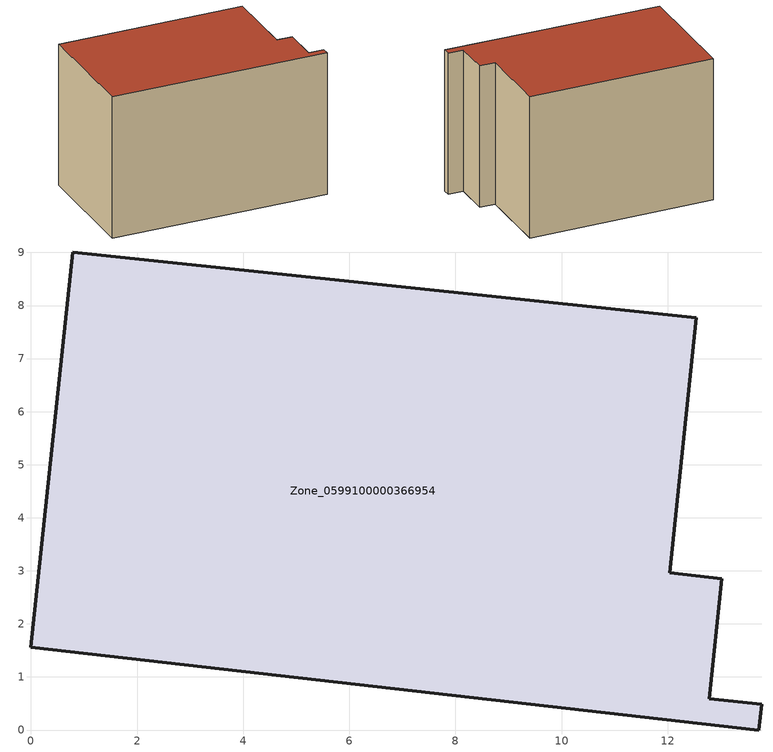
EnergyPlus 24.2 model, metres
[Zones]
Zone_0599100000366954
 floor ground (C_G): 0,1.56 0.79,9.01 12.54,7.77 12.04,2.97 13.02,2.85 12.78,0.58 13.77,0.48 13.71,0 z0
 wall outside (C_F): 13.02,2.85 12.04,2.97 12.54,7.77 0.79,9.01 0,1.56 13.71,0 13.77,0.48 12.78,0.58 13.02,2.85 z0:9.26
 roof outside (C_R): 12.54,7.77 0.79,9.01 0,1.56 13.71,0 13.77,0.48 12.78,0.58 13.02,2.85 12.04,2.97 z9.26
[BUILDING]
Pand.0599100000366954: North Axis=0; Terrain=City; Loads Convergence Tolerance Value=0.04; Temperature Convergence Tolerance Value=0.4; Solar Distribution=FullExterior; Maximum Number of Warmup Days=25; Minimum Number of Warmup Days=1
[Site:Location]
Rotterdam.The.Hague.AP_ZH_NLD Design_Conditions: Latitude=51.96; Longitude=4.45; Time Zone=1; Elevation=-4.5
[SITE:GROUNDTEMPERATURE:BUILDINGSURFACE]
18, 18, 18, 18, 18, 18, 18, 18, 18, 18, 18, 18
[MATERIAL] Thermal Absorptance=0.9; Solar Absorptance=0.7; Visible Absorptance=0.7
Name | Roughness | Thickness | Conductivity | Density | Specific Heat
G.TI.1992-2005 | MediumSmooth | 0.15 | 0.06 | 540 | 1210
F.TI.1992-2005 | Rough | 0.3 | 0.12 | 1920 | 840
R.TI.1992-2005 | MediumRough | 0.2 | 0.08 | 1500 | 1000
[CONSTRUCTION]
C_G: G.TI.1992-2005
C_F: F.TI.1992-2005
C_R: R.TI.1992-2005
[ZONE]
Zone_0599100000366954: Type=1; Multiplier=1; Ceiling Height=Autocalculate; Volume=Autocalculate; Floor Area=autocalculate; Part of Total Floor Area=Yes
[ZONEINFILTRATION:DESIGNFLOWRATE]
Infil_Zone_0599100000366954: Zone or ZoneList or Space or SpaceList=Zone_0599100000366954; Schedule=AlwaysOn; Design Flow Rate Calculation Method=Flow/Area; Flow Rate per Floor Area=0.0015; Constant Term Coefficient=1; Temperature Term Coefficient=0; Velocity Term Coefficient=0; Velocity Squared Term Coefficient=0
[HVACTEMPLATE:ZONE:IDEALLOADSAIRSYSTEM]
Zone_0599100000366954: Maximum Heating Supply Air Temperature=50; Minimum Cooling Supply Air Temperature=13; Maximum Heating Supply Air Humidity Ratio=0.0156; Minimum Cooling Supply Air Humidity Ratio=0.0077; Heating Limit=NoLimit; Cooling Limit=NoLimit; Dehumidification Control Type=ConstantSensibleHeatRatio; Cooling Sensible Heat Ratio=0.7; Dehumidification Setpoint=60; Humidification Control Type=None; Humidification Setpoint=30; Outdoor Air Method=None; Outdoor Air Flow Rate per Person=0.00944; Outdoor Air Flow Rate per Zone Floor Area=0; Outdoor Air Flow Rate per Zone=0; Demand Controlled Ventilation Type=None; Outdoor Air Economizer Type=NoEconomizer; Heat Recovery Type=None; Sensible Heat Recovery Effectiveness=0.7; Latent Heat Recovery Effectiveness=0.65
[ZONECONTROL:THERMOSTAT]
ThermostatControl_Zone_0599100000366954: Zone or ZoneList=Zone_0599100000366954; Control Type Schedule=DualSetpointControlType; Control 1=Thermostat_Zone_0599100000366954; Temperature Difference Between Cutout And Setpoint=0
[THERMOSTATSETPOINT:DUALSETPOINT]
Thermostat_Zone_0599100000366954: Heating Setpoint Temperature Schedule=HeatingSetpoint_Zone_0599100000366954; Cooling Setpoint Temperature Schedule=CoolingSetpoint_Zone_0599100000366954
[SCHEDULE:COMPACT]
HeatingSetpoint_Zone_0599100000366954: Through: 12/31, For: AllDays, Until: 24:00, 21
CoolingSetpoint_Zone_0599100000366954: Through: 12/31, For: AllDays, Until: 24:00, 24
DualSetpointControlType: Through: 12/31, For: AllDays, Until: 24:00, 4
AlwaysOn: Through: 12/31, For: AllDays, Until: 24:00, 1
